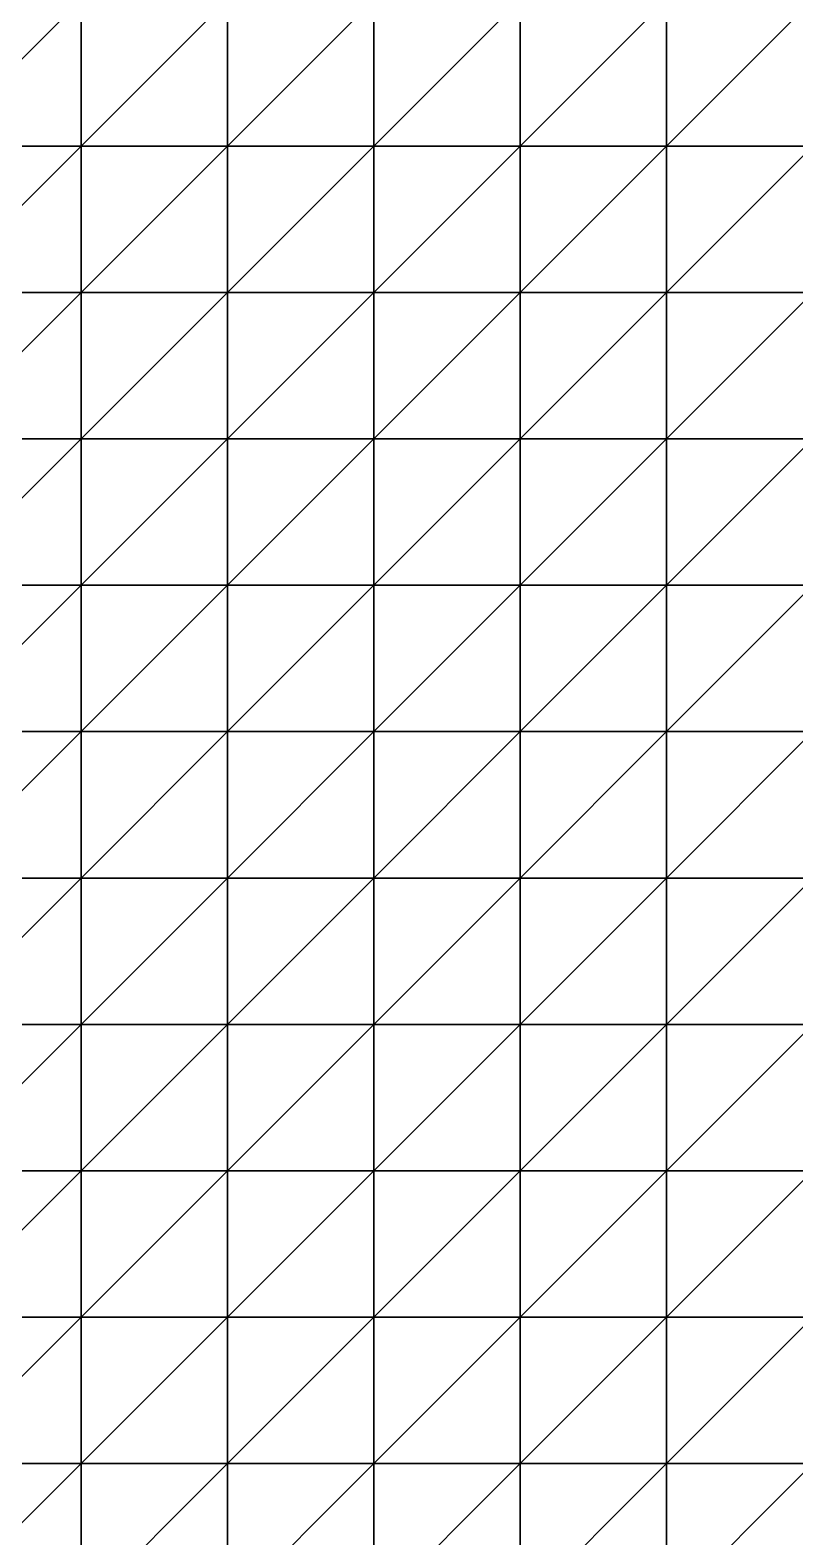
# Model space of a CAD drawing. Extents: x 292020 to 295740, y 4557680 to 4560040.
# Drawn here: x 294713 to 294817.5, y 4558790 to 4558995.8 of the extents above; entities that cross this region are included whole.
import ezdxf

# ---------------------------------------------------------------- set-up
doc = ezdxf.new("R2010")
doc.units = 0
doc.layers.add('RUN201_4_-_RUN201_NODOMAIN5_20X', color=7, linetype='CONTINUOUS')

msp = doc.modelspace()

# ---------------------------------------------------------------- linework, layer by layer
at = {"layer": 'RUN201_4_-_RUN201_NODOMAIN5_20X'}
for points in [[(294700, 4559000, 1780), (294700, 4558980, 1780), (294720, 4559000, 1780)], [(294720, 4559000, 1780), (294700, 4558980, 1780), (294720, 4558980, 1780)], [(294720, 4559000, 1920), (294700, 4558980, 1920), (294700, 4559000, 1920)], [(294720, 4558980, 1920), (294700, 4558980, 1920), (294720, 4559000, 1920)], [(294720, 4559000, 1780), (294720, 4558980, 1780), (294740, 4559000, 1780)], [(294740, 4559000, 1780), (294720, 4558980, 1780), (294740, 4558980, 1780)], [(294740, 4559000, 1920), (294720, 4558980, 1920), (294720, 4559000, 1920)], [(294740, 4558980, 1920), (294720, 4558980, 1920), (294740, 4559000, 1920)], [(294740, 4559000, 1780), (294740, 4558980, 1780), (294760, 4559000, 1780)], [(294760, 4559000, 1780), (294740, 4558980, 1780), (294760, 4558980, 1780)], [(294760, 4559000, 1900), (294740, 4558980, 1900), (294740, 4559000, 1900)], [(294760, 4558980, 1900), (294740, 4558980, 1900), (294760, 4559000, 1900)], [(294740, 4558980, 1900), (294740, 4558980, 1920), (294740, 4559000, 1900)], [(294740, 4559000, 1900), (294740, 4558980, 1920), (294740, 4559000, 1920)], [(294760, 4559000, 1780), (294760, 4558980, 1780), (294780, 4559000, 1780)], [(294780, 4559000, 1780), (294760, 4558980, 1780), (294780, 4558980, 1780)], [(294780, 4559000, 1900), (294760, 4558980, 1900), (294760, 4559000, 1900)], [(294780, 4558980, 1900), (294760, 4558980, 1900), (294780, 4559000, 1900)], [(294780, 4559000, 1780), (294780, 4558980, 1780), (294800, 4559000, 1780)], [(294800, 4559000, 1780), (294780, 4558980, 1780), (294800, 4558980, 1780)], [(294800, 4559000, 1900), (294780, 4558980, 1900), (294780, 4559000, 1900)], [(294800, 4558980, 1900), (294780, 4558980, 1900), (294800, 4559000, 1900)], [(294800, 4559000, 1780), (294800, 4558980, 1780), (294820, 4559000, 1780)], [(294820, 4559000, 1780), (294800, 4558980, 1780), (294820, 4558980, 1780)], [(294820, 4559000, 1900), (294800, 4558980, 1900), (294800, 4559000, 1900)], [(294820, 4558980, 1900), (294800, 4558980, 1900), (294820, 4559000, 1900)], [(294700, 4558980, 1780), (294700, 4558960, 1780), (294720, 4558980, 1780)], [(294720, 4558980, 1780), (294700, 4558960, 1780), (294720, 4558960, 1780)], [(294720, 4558980, 1920), (294700, 4558960, 1920), (294700, 4558980, 1920)], [(294720, 4558960, 1920), (294700, 4558960, 1920), (294720, 4558980, 1920)], [(294720, 4558980, 1780), (294720, 4558960, 1780), (294740, 4558980, 1780)], [(294740, 4558980, 1780), (294720, 4558960, 1780), (294740, 4558960, 1780)], [(294740, 4558980, 1920), (294720, 4558960, 1920), (294720, 4558980, 1920)], [(294740, 4558960, 1920), (294720, 4558960, 1920), (294740, 4558980, 1920)], [(294740, 4558980, 1780), (294740, 4558960, 1780), (294760, 4558980, 1780)], [(294760, 4558980, 1780), (294740, 4558960, 1780), (294760, 4558960, 1780)], [(294760, 4558980, 1920), (294740, 4558960, 1920), (294740, 4558980, 1920)], [(294760, 4558960, 1920), (294740, 4558960, 1920), (294760, 4558980, 1920)], [(294760, 4558980, 1900), (294740, 4558980, 1920), (294740, 4558980, 1900)], [(294760, 4558980, 1920), (294740, 4558980, 1920), (294760, 4558980, 1900)], [(294760, 4558980, 1780), (294760, 4558960, 1780), (294780, 4558980, 1780)], [(294780, 4558980, 1780), (294760, 4558960, 1780), (294780, 4558960, 1780)], [(294780, 4558980, 1900), (294760, 4558960, 1900), (294760, 4558980, 1900)], [(294780, 4558960, 1900), (294760, 4558960, 1900), (294780, 4558980, 1900)], [(294760, 4558960, 1900), (294760, 4558960, 1920), (294760, 4558980, 1900)], [(294760, 4558980, 1900), (294760, 4558960, 1920), (294760, 4558980, 1920)], [(294780, 4558980, 1780), (294780, 4558960, 1780), (294800, 4558980, 1780)], [(294800, 4558980, 1780), (294780, 4558960, 1780), (294800, 4558960, 1780)], [(294800, 4558980, 1900), (294780, 4558960, 1900), (294780, 4558980, 1900)], [(294800, 4558960, 1900), (294780, 4558960, 1900), (294800, 4558980, 1900)], [(294800, 4558980, 1780), (294800, 4558960, 1780), (294820, 4558980, 1780)], [(294820, 4558980, 1780), (294800, 4558960, 1780), (294820, 4558960, 1780)], [(294820, 4558980, 1900), (294800, 4558960, 1900), (294800, 4558980, 1900)], [(294820, 4558960, 1900), (294800, 4558960, 1900), (294820, 4558980, 1900)], [(294700, 4558960, 1780), (294700, 4558940, 1780), (294720, 4558960, 1780)], [(294720, 4558960, 1780), (294700, 4558940, 1780), (294720, 4558940, 1780)], [(294720, 4558960, 1920), (294700, 4558940, 1920), (294700, 4558960, 1920)], [(294720, 4558940, 1920), (294700, 4558940, 1920), (294720, 4558960, 1920)], [(294720, 4558960, 1780), (294720, 4558940, 1780), (294740, 4558960, 1780)], [(294740, 4558960, 1780), (294720, 4558940, 1780), (294740, 4558940, 1780)], [(294740, 4558960, 1920), (294720, 4558940, 1920), (294720, 4558960, 1920)], [(294740, 4558940, 1920), (294720, 4558940, 1920), (294740, 4558960, 1920)], [(294740, 4558960, 1780), (294740, 4558940, 1780), (294760, 4558960, 1780)], [(294760, 4558960, 1780), (294740, 4558940, 1780), (294760, 4558940, 1780)], [(294760, 4558960, 1920), (294740, 4558940, 1920), (294740, 4558960, 1920)], [(294760, 4558940, 1920), (294740, 4558940, 1920), (294760, 4558960, 1920)], [(294760, 4558960, 1780), (294760, 4558940, 1780), (294780, 4558960, 1780)], [(294780, 4558960, 1780), (294760, 4558940, 1780), (294780, 4558940, 1780)], [(294780, 4558960, 1920), (294760, 4558940, 1920), (294760, 4558960, 1920)], [(294780, 4558940, 1920), (294760, 4558940, 1920), (294780, 4558960, 1920)], [(294780, 4558960, 1900), (294760, 4558960, 1920), (294760, 4558960, 1900)], [(294780, 4558960, 1920), (294760, 4558960, 1920), (294780, 4558960, 1900)], [(294780, 4558960, 1780), (294780, 4558940, 1780), (294800, 4558960, 1780)], [(294800, 4558960, 1780), (294780, 4558940, 1780), (294800, 4558940, 1780)], [(294800, 4558960, 1900), (294780, 4558940, 1900), (294780, 4558960, 1900)], [(294800, 4558940, 1900), (294780, 4558940, 1900), (294800, 4558960, 1900)], [(294780, 4558940, 1900), (294780, 4558940, 1920), (294780, 4558960, 1900)], [(294780, 4558960, 1900), (294780, 4558940, 1920), (294780, 4558960, 1920)], [(294800, 4558960, 1780), (294800, 4558940, 1780), (294820, 4558960, 1780)], [(294820, 4558960, 1780), (294800, 4558940, 1780), (294820, 4558940, 1780)], [(294820, 4558960, 1900), (294800, 4558940, 1900), (294800, 4558960, 1900)], [(294820, 4558940, 1900), (294800, 4558940, 1900), (294820, 4558960, 1900)], [(294700, 4558940, 1780), (294700, 4558940, 1800), (294720, 4558940, 1780)], [(294720, 4558940, 1780), (294700, 4558940, 1800), (294720, 4558940, 1800)], [(294700, 4558940, 1800), (294700, 4558920, 1800), (294720, 4558940, 1800)], [(294720, 4558940, 1800), (294700, 4558920, 1800), (294720, 4558920, 1800)], [(294720, 4558940, 1920), (294700, 4558920, 1920), (294700, 4558940, 1920)], [(294720, 4558920, 1920), (294700, 4558920, 1920), (294720, 4558940, 1920)], [(294720, 4558940, 1780), (294720, 4558920, 1780), (294740, 4558940, 1780)], [(294740, 4558940, 1780), (294720, 4558920, 1780), (294740, 4558920, 1780)], [(294720, 4558940, 1780), (294720, 4558920, 1800), (294720, 4558920, 1780)], [(294720, 4558940, 1800), (294720, 4558920, 1800), (294720, 4558940, 1780)], [(294740, 4558940, 1920), (294720, 4558920, 1920), (294720, 4558940, 1920)], [(294740, 4558920, 1920), (294720, 4558920, 1920), (294740, 4558940, 1920)], [(294740, 4558940, 1780), (294740, 4558920, 1780), (294760, 4558940, 1780)], [(294760, 4558940, 1780), (294740, 4558920, 1780), (294760, 4558920, 1780)], [(294760, 4558940, 1920), (294740, 4558920, 1920), (294740, 4558940, 1920)], [(294760, 4558920, 1920), (294740, 4558920, 1920), (294760, 4558940, 1920)], [(294760, 4558940, 1780), (294760, 4558920, 1780), (294780, 4558940, 1780)], [(294780, 4558940, 1780), (294760, 4558920, 1780), (294780, 4558920, 1780)], [(294780, 4558940, 1920), (294760, 4558920, 1920), (294760, 4558940, 1920)], [(294780, 4558920, 1920), (294760, 4558920, 1920), (294780, 4558940, 1920)], [(294780, 4558940, 1780), (294780, 4558920, 1780), (294800, 4558940, 1780)], [(294800, 4558940, 1780), (294780, 4558920, 1780), (294800, 4558920, 1780)], [(294800, 4558940, 1900), (294780, 4558920, 1900), (294780, 4558940, 1900)], [(294800, 4558920, 1900), (294780, 4558920, 1900), (294800, 4558940, 1900)], [(294780, 4558920, 1900), (294780, 4558920, 1920), (294780, 4558940, 1900)], [(294780, 4558940, 1900), (294780, 4558920, 1920), (294780, 4558940, 1920)], [(294800, 4558940, 1780), (294800, 4558920, 1780), (294820, 4558940, 1780)], [(294820, 4558940, 1780), (294800, 4558920, 1780), (294820, 4558920, 1780)], [(294820, 4558940, 1900), (294800, 4558920, 1900), (294800, 4558940, 1900)], [(294820, 4558920, 1900), (294800, 4558920, 1900), (294820, 4558940, 1900)], [(294700, 4558920, 1800), (294700, 4558900, 1800), (294720, 4558920, 1800)], [(294720, 4558920, 1800), (294700, 4558900, 1800), (294720, 4558900, 1800)], [(294720, 4558920, 1940), (294700, 4558900, 1940), (294700, 4558920, 1940)], [(294720, 4558900, 1940), (294700, 4558900, 1940), (294720, 4558920, 1940)], [(294720, 4558920, 1920), (294700, 4558920, 1940), (294700, 4558920, 1920)], [(294720, 4558920, 1940), (294700, 4558920, 1940), (294720, 4558920, 1920)], [(294720, 4558920, 1780), (294720, 4558920, 1800), (294740, 4558920, 1780)], [(294740, 4558920, 1780), (294720, 4558920, 1800), (294740, 4558920, 1800)], [(294720, 4558920, 1800), (294720, 4558900, 1800), (294740, 4558920, 1800)], [(294740, 4558920, 1800), (294720, 4558900, 1800), (294740, 4558900, 1800)], [(294740, 4558920, 1920), (294720, 4558900, 1920), (294720, 4558920, 1920)], [(294740, 4558900, 1920), (294720, 4558900, 1920), (294740, 4558920, 1920)], [(294720, 4558900, 1920), (294720, 4558900, 1940), (294720, 4558920, 1920)], [(294720, 4558920, 1920), (294720, 4558900, 1940), (294720, 4558920, 1940)], [(294740, 4558920, 1780), (294740, 4558900, 1780), (294760, 4558920, 1780)], [(294760, 4558920, 1780), (294740, 4558900, 1780), (294760, 4558900, 1780)], [(294740, 4558920, 1780), (294740, 4558900, 1800), (294740, 4558900, 1780)], [(294740, 4558920, 1800), (294740, 4558900, 1800), (294740, 4558920, 1780)], [(294760, 4558920, 1920), (294740, 4558900, 1920), (294740, 4558920, 1920)], [(294760, 4558900, 1920), (294740, 4558900, 1920), (294760, 4558920, 1920)], [(294760, 4558920, 1780), (294760, 4558900, 1780), (294780, 4558920, 1780)], [(294780, 4558920, 1780), (294760, 4558900, 1780), (294780, 4558900, 1780)], [(294780, 4558920, 1920), (294760, 4558900, 1920), (294760, 4558920, 1920)], [(294780, 4558900, 1920), (294760, 4558900, 1920), (294780, 4558920, 1920)], [(294780, 4558920, 1780), (294780, 4558900, 1780), (294800, 4558920, 1780)], [(294800, 4558920, 1780), (294780, 4558900, 1780), (294800, 4558900, 1780)], [(294800, 4558920, 1920), (294780, 4558900, 1920), (294780, 4558920, 1920)], [(294800, 4558900, 1920), (294780, 4558900, 1920), (294800, 4558920, 1920)], [(294800, 4558920, 1900), (294780, 4558920, 1920), (294780, 4558920, 1900)], [(294800, 4558920, 1920), (294780, 4558920, 1920), (294800, 4558920, 1900)], [(294800, 4558920, 1780), (294800, 4558900, 1780), (294820, 4558920, 1780)], [(294820, 4558920, 1780), (294800, 4558900, 1780), (294820, 4558900, 1780)], [(294820, 4558920, 1900), (294800, 4558900, 1900), (294800, 4558920, 1900)], [(294820, 4558900, 1900), (294800, 4558900, 1900), (294820, 4558920, 1900)], [(294800, 4558900, 1900), (294800, 4558900, 1920), (294800, 4558920, 1900)], [(294800, 4558920, 1900), (294800, 4558900, 1920), (294800, 4558920, 1920)], [(294700, 4558900, 1800), (294700, 4558880, 1800), (294720, 4558900, 1800)], [(294720, 4558900, 1800), (294700, 4558880, 1800), (294720, 4558880, 1800)], [(294720, 4558900, 1940), (294700, 4558880, 1940), (294700, 4558900, 1940)], [(294720, 4558880, 1940), (294700, 4558880, 1940), (294720, 4558900, 1940)], [(294720, 4558880, 1800), (294720, 4558880, 1820), (294720, 4558900, 1800)], [(294720, 4558900, 1800), (294720, 4558880, 1820), (294720, 4558900, 1820)], [(294720, 4558900, 1800), (294720, 4558900, 1820), (294740, 4558900, 1800)], [(294740, 4558900, 1800), (294720, 4558900, 1820), (294740, 4558900, 1820)], [(294720, 4558900, 1820), (294720, 4558880, 1820), (294740, 4558900, 1820)], [(294740, 4558900, 1820), (294720, 4558880, 1820), (294740, 4558880, 1820)], [(294740, 4558900, 1920), (294720, 4558880, 1920), (294720, 4558900, 1920)], [(294740, 4558880, 1920), (294720, 4558880, 1920), (294740, 4558900, 1920)], [(294720, 4558880, 1920), (294720, 4558880, 1940), (294720, 4558900, 1920)], [(294720, 4558900, 1920), (294720, 4558880, 1940), (294720, 4558900, 1940)], [(294740, 4558900, 1780), (294740, 4558900, 1800), (294760, 4558900, 1780)], [(294760, 4558900, 1780), (294740, 4558900, 1800), (294760, 4558900, 1800)], [(294740, 4558900, 1800), (294740, 4558880, 1800), (294760, 4558900, 1800)], [(294760, 4558900, 1800), (294740, 4558880, 1800), (294760, 4558880, 1800)], [(294740, 4558900, 1800), (294740, 4558880, 1820), (294740, 4558880, 1800)], [(294740, 4558900, 1820), (294740, 4558880, 1820), (294740, 4558900, 1800)], [(294760, 4558900, 1920), (294740, 4558880, 1920), (294740, 4558900, 1920)], [(294760, 4558880, 1920), (294740, 4558880, 1920), (294760, 4558900, 1920)], [(294760, 4558900, 1780), (294760, 4558900, 1800), (294780, 4558900, 1780)], [(294780, 4558900, 1780), (294760, 4558900, 1800), (294780, 4558900, 1800)], [(294760, 4558900, 1800), (294760, 4558880, 1800), (294780, 4558900, 1800)], [(294780, 4558900, 1800), (294760, 4558880, 1800), (294780, 4558880, 1800)], [(294780, 4558900, 1920), (294760, 4558880, 1920), (294760, 4558900, 1920)], [(294780, 4558880, 1920), (294760, 4558880, 1920), (294780, 4558900, 1920)], [(294780, 4558900, 1780), (294780, 4558880, 1780), (294800, 4558900, 1780)], [(294800, 4558900, 1780), (294780, 4558880, 1780), (294800, 4558880, 1780)], [(294780, 4558900, 1780), (294780, 4558880, 1800), (294780, 4558880, 1780)], [(294780, 4558900, 1800), (294780, 4558880, 1800), (294780, 4558900, 1780)], [(294800, 4558900, 1920), (294780, 4558880, 1920), (294780, 4558900, 1920)], [(294800, 4558880, 1920), (294780, 4558880, 1920), (294800, 4558900, 1920)], [(294800, 4558880, 1780), (294800, 4558880, 1800), (294800, 4558900, 1780)], [(294800, 4558900, 1780), (294800, 4558880, 1800), (294800, 4558900, 1800)], [(294800, 4558900, 1780), (294800, 4558900, 1800), (294820, 4558900, 1780)], [(294820, 4558900, 1780), (294800, 4558900, 1800), (294820, 4558900, 1800)], [(294800, 4558900, 1800), (294800, 4558880, 1800), (294820, 4558900, 1800)], [(294820, 4558900, 1800), (294800, 4558880, 1800), (294820, 4558880, 1800)], [(294820, 4558900, 1920), (294800, 4558880, 1920), (294800, 4558900, 1920)], [(294820, 4558880, 1920), (294800, 4558880, 1920), (294820, 4558900, 1920)], [(294820, 4558900, 1900), (294800, 4558900, 1920), (294800, 4558900, 1900)], [(294820, 4558900, 1920), (294800, 4558900, 1920), (294820, 4558900, 1900)], [(294700, 4558880, 1800), (294700, 4558880, 1820), (294720, 4558880, 1800)], [(294720, 4558880, 1800), (294700, 4558880, 1820), (294720, 4558880, 1820)], [(294700, 4558880, 1820), (294700, 4558860, 1820), (294720, 4558880, 1820)], [(294720, 4558880, 1820), (294700, 4558860, 1820), (294720, 4558860, 1820)], [(294720, 4558880, 1940), (294700, 4558860, 1940), (294700, 4558880, 1940)], [(294720, 4558860, 1940), (294700, 4558860, 1940), (294720, 4558880, 1940)], [(294720, 4558860, 1820), (294720, 4558860, 1840), (294720, 4558880, 1820)], [(294720, 4558880, 1820), (294720, 4558860, 1840), (294720, 4558880, 1840)], [(294720, 4558880, 1820), (294720, 4558880, 1840), (294740, 4558880, 1820)], [(294740, 4558880, 1820), (294720, 4558880, 1840), (294740, 4558880, 1840)], [(294720, 4558880, 1840), (294720, 4558860, 1840), (294740, 4558880, 1840)], [(294740, 4558880, 1840), (294720, 4558860, 1840), (294740, 4558860, 1840)], [(294740, 4558880, 1940), (294720, 4558860, 1940), (294720, 4558880, 1940)], [(294740, 4558860, 1940), (294720, 4558860, 1940), (294740, 4558880, 1940)], [(294740, 4558880, 1920), (294720, 4558880, 1940), (294720, 4558880, 1920)], [(294740, 4558880, 1940), (294720, 4558880, 1940), (294740, 4558880, 1920)], [(294740, 4558880, 1800), (294740, 4558880, 1820), (294760, 4558880, 1800)], [(294760, 4558880, 1800), (294740, 4558880, 1820), (294760, 4558880, 1820)], [(294740, 4558880, 1820), (294740, 4558860, 1820), (294760, 4558880, 1820)], [(294760, 4558880, 1820), (294740, 4558860, 1820), (294760, 4558860, 1820)], [(294740, 4558880, 1820), (294740, 4558860, 1840), (294740, 4558860, 1820)], [(294740, 4558880, 1840), (294740, 4558860, 1840), (294740, 4558880, 1820)], [(294760, 4558880, 1920), (294740, 4558860, 1920), (294740, 4558880, 1920)], [(294760, 4558860, 1920), (294740, 4558860, 1920), (294760, 4558880, 1920)], [(294740, 4558860, 1920), (294740, 4558860, 1940), (294740, 4558880, 1920)], [(294740, 4558880, 1920), (294740, 4558860, 1940), (294740, 4558880, 1940)], [(294760, 4558880, 1800), (294760, 4558880, 1820), (294780, 4558880, 1800)], [(294780, 4558880, 1800), (294760, 4558880, 1820), (294780, 4558880, 1820)], [(294760, 4558880, 1820), (294760, 4558860, 1820), (294780, 4558880, 1820)], [(294780, 4558880, 1820), (294760, 4558860, 1820), (294780, 4558860, 1820)], [(294780, 4558880, 1920), (294760, 4558860, 1920), (294760, 4558880, 1920)], [(294780, 4558860, 1920), (294760, 4558860, 1920), (294780, 4558880, 1920)], [(294780, 4558880, 1780), (294780, 4558880, 1800), (294800, 4558880, 1780)], [(294800, 4558880, 1780), (294780, 4558880, 1800), (294800, 4558880, 1800)], [(294780, 4558880, 1800), (294780, 4558860, 1800), (294800, 4558880, 1800)], [(294800, 4558880, 1800), (294780, 4558860, 1800), (294800, 4558860, 1800)], [(294780, 4558880, 1800), (294780, 4558860, 1820), (294780, 4558860, 1800)], [(294780, 4558880, 1820), (294780, 4558860, 1820), (294780, 4558880, 1800)], [(294800, 4558880, 1920), (294780, 4558860, 1920), (294780, 4558880, 1920)], [(294800, 4558860, 1920), (294780, 4558860, 1920), (294800, 4558880, 1920)], [(294800, 4558860, 1800), (294800, 4558860, 1820), (294800, 4558880, 1800)], [(294800, 4558880, 1800), (294800, 4558860, 1820), (294800, 4558880, 1820)], [(294800, 4558880, 1800), (294800, 4558880, 1820), (294820, 4558880, 1800)], [(294820, 4558880, 1800), (294800, 4558880, 1820), (294820, 4558880, 1820)], [(294800, 4558880, 1820), (294800, 4558860, 1820), (294820, 4558880, 1820)], [(294820, 4558880, 1820), (294800, 4558860, 1820), (294820, 4558860, 1820)], [(294820, 4558880, 1920), (294800, 4558860, 1920), (294800, 4558880, 1920)], [(294820, 4558860, 1920), (294800, 4558860, 1920), (294820, 4558880, 1920)], [(294700, 4558860, 1820), (294700, 4558860, 1840), (294720, 4558860, 1820)], [(294720, 4558860, 1820), (294700, 4558860, 1840), (294720, 4558860, 1840)], [(294700, 4558860, 1840), (294700, 4558840, 1840), (294720, 4558860, 1840)], [(294720, 4558860, 1840), (294700, 4558840, 1840), (294720, 4558840, 1840)], [(294720, 4558860, 1940), (294700, 4558840, 1940), (294700, 4558860, 1940)], [(294720, 4558840, 1940), (294700, 4558840, 1940), (294720, 4558860, 1940)], [(294720, 4558840, 1840), (294720, 4558840, 1860), (294720, 4558860, 1840)], [(294720, 4558860, 1840), (294720, 4558840, 1860), (294720, 4558860, 1860)], [(294720, 4558860, 1840), (294720, 4558860, 1860), (294740, 4558860, 1840)], [(294740, 4558860, 1840), (294720, 4558860, 1860), (294740, 4558860, 1860)], [(294720, 4558860, 1860), (294720, 4558840, 1860), (294740, 4558860, 1860)], [(294740, 4558860, 1860), (294720, 4558840, 1860), (294740, 4558840, 1860)], [(294740, 4558860, 1940), (294720, 4558840, 1940), (294720, 4558860, 1940)], [(294740, 4558840, 1940), (294720, 4558840, 1940), (294740, 4558860, 1940)], [(294740, 4558860, 1820), (294740, 4558860, 1840), (294760, 4558860, 1820)], [(294760, 4558860, 1820), (294740, 4558860, 1840), (294760, 4558860, 1840)], [(294740, 4558860, 1840), (294740, 4558840, 1840), (294760, 4558860, 1840)], [(294760, 4558860, 1840), (294740, 4558840, 1840), (294760, 4558840, 1840)], [(294740, 4558860, 1840), (294740, 4558840, 1860), (294740, 4558840, 1840)], [(294740, 4558860, 1860), (294740, 4558840, 1860), (294740, 4558860, 1840)], [(294760, 4558860, 1940), (294740, 4558840, 1940), (294740, 4558860, 1940)], [(294760, 4558840, 1940), (294740, 4558840, 1940), (294760, 4558860, 1940)], [(294760, 4558860, 1920), (294740, 4558860, 1940), (294740, 4558860, 1920)], [(294760, 4558860, 1940), (294740, 4558860, 1940), (294760, 4558860, 1920)], [(294760, 4558860, 1820), (294760, 4558860, 1840), (294780, 4558860, 1820)], [(294780, 4558860, 1820), (294760, 4558860, 1840), (294780, 4558860, 1840)], [(294760, 4558860, 1840), (294760, 4558840, 1840), (294780, 4558860, 1840)], [(294780, 4558860, 1840), (294760, 4558840, 1840), (294780, 4558840, 1840)], [(294780, 4558860, 1920), (294760, 4558840, 1920), (294760, 4558860, 1920)], [(294780, 4558840, 1920), (294760, 4558840, 1920), (294780, 4558860, 1920)], [(294760, 4558840, 1920), (294760, 4558840, 1940), (294760, 4558860, 1920)], [(294760, 4558860, 1920), (294760, 4558840, 1940), (294760, 4558860, 1940)], [(294780, 4558860, 1800), (294780, 4558860, 1820), (294800, 4558860, 1800)], [(294800, 4558860, 1800), (294780, 4558860, 1820), (294800, 4558860, 1820)], [(294780, 4558860, 1820), (294780, 4558840, 1820), (294800, 4558860, 1820)], [(294800, 4558860, 1820), (294780, 4558840, 1820), (294800, 4558840, 1820)], [(294780, 4558860, 1820), (294780, 4558840, 1840), (294780, 4558840, 1820)], [(294780, 4558860, 1840), (294780, 4558840, 1840), (294780, 4558860, 1820)], [(294800, 4558860, 1920), (294780, 4558840, 1920), (294780, 4558860, 1920)], [(294800, 4558840, 1920), (294780, 4558840, 1920), (294800, 4558860, 1920)], [(294800, 4558840, 1820), (294800, 4558840, 1840), (294800, 4558860, 1820)], [(294800, 4558860, 1820), (294800, 4558840, 1840), (294800, 4558860, 1840)], [(294800, 4558860, 1820), (294800, 4558860, 1840), (294820, 4558860, 1820)], [(294820, 4558860, 1820), (294800, 4558860, 1840), (294820, 4558860, 1840)], [(294800, 4558860, 1840), (294800, 4558840, 1840), (294820, 4558860, 1840)], [(294820, 4558860, 1840), (294800, 4558840, 1840), (294820, 4558840, 1840)], [(294820, 4558860, 1920), (294800, 4558840, 1920), (294800, 4558860, 1920)], [(294820, 4558840, 1920), (294800, 4558840, 1920), (294820, 4558860, 1920)], [(294700, 4558840, 1840), (294700, 4558820, 1840), (294720, 4558840, 1840)], [(294720, 4558840, 1840), (294700, 4558820, 1840), (294720, 4558820, 1840)], [(294720, 4558840, 1940), (294700, 4558820, 1940), (294700, 4558840, 1940)], [(294720, 4558820, 1940), (294700, 4558820, 1940), (294720, 4558840, 1940)], [(294720, 4558840, 1840), (294720, 4558820, 1840), (294740, 4558840, 1840)], [(294740, 4558840, 1840), (294720, 4558820, 1840), (294740, 4558820, 1840)], [(294740, 4558840, 1840), (294720, 4558840, 1860), (294720, 4558840, 1840)], [(294740, 4558840, 1860), (294720, 4558840, 1860), (294740, 4558840, 1840)], [(294740, 4558840, 1940), (294720, 4558820, 1940), (294720, 4558840, 1940)], [(294740, 4558820, 1940), (294720, 4558820, 1940), (294740, 4558840, 1940)], [(294740, 4558840, 1840), (294740, 4558820, 1840), (294760, 4558840, 1840)], [(294760, 4558840, 1840), (294740, 4558820, 1840), (294760, 4558820, 1840)], [(294760, 4558840, 1940), (294740, 4558820, 1940), (294740, 4558840, 1940)], [(294760, 4558820, 1940), (294740, 4558820, 1940), (294760, 4558840, 1940)], [(294760, 4558840, 1840), (294760, 4558820, 1840), (294780, 4558840, 1840)], [(294780, 4558840, 1840), (294760, 4558820, 1840), (294780, 4558820, 1840)], [(294780, 4558840, 1940), (294760, 4558820, 1940), (294760, 4558840, 1940)], [(294780, 4558820, 1940), (294760, 4558820, 1940), (294780, 4558840, 1940)], [(294780, 4558840, 1920), (294760, 4558840, 1940), (294760, 4558840, 1920)], [(294780, 4558840, 1940), (294760, 4558840, 1940), (294780, 4558840, 1920)], [(294780, 4558840, 1820), (294780, 4558840, 1840), (294800, 4558840, 1820)], [(294800, 4558840, 1820), (294780, 4558840, 1840), (294800, 4558840, 1840)], [(294780, 4558840, 1840), (294780, 4558820, 1840), (294800, 4558840, 1840)], [(294800, 4558840, 1840), (294780, 4558820, 1840), (294800, 4558820, 1840)], [(294800, 4558840, 1920), (294780, 4558820, 1920), (294780, 4558840, 1920)], [(294800, 4558820, 1920), (294780, 4558820, 1920), (294800, 4558840, 1920)], [(294780, 4558820, 1920), (294780, 4558820, 1940), (294780, 4558840, 1920)], [(294780, 4558840, 1920), (294780, 4558820, 1940), (294780, 4558840, 1940)], [(294800, 4558840, 1840), (294800, 4558820, 1840), (294820, 4558840, 1840)], [(294820, 4558840, 1840), (294800, 4558820, 1840), (294820, 4558820, 1840)], [(294820, 4558840, 1920), (294800, 4558820, 1920), (294800, 4558840, 1920)], [(294820, 4558820, 1920), (294800, 4558820, 1920), (294820, 4558840, 1920)], [(294700, 4558820, 1840), (294700, 4558800, 1840), (294720, 4558820, 1840)], [(294720, 4558820, 1840), (294700, 4558800, 1840), (294720, 4558800, 1840)], [(294720, 4558820, 1940), (294700, 4558800, 1940), (294700, 4558820, 1940)], [(294720, 4558800, 1940), (294700, 4558800, 1940), (294720, 4558820, 1940)], [(294720, 4558820, 1820), (294720, 4558800, 1820), (294740, 4558820, 1820)], [(294740, 4558820, 1820), (294720, 4558800, 1820), (294740, 4558800, 1820)], [(294740, 4558820, 1820), (294720, 4558820, 1840), (294720, 4558820, 1820)], [(294740, 4558820, 1840), (294720, 4558820, 1840), (294740, 4558820, 1820)], [(294720, 4558820, 1820), (294720, 4558800, 1840), (294720, 4558800, 1820)], [(294720, 4558820, 1840), (294720, 4558800, 1840), (294720, 4558820, 1820)], [(294740, 4558820, 1940), (294720, 4558800, 1940), (294720, 4558820, 1940)], [(294740, 4558800, 1940), (294720, 4558800, 1940), (294740, 4558820, 1940)], [(294740, 4558820, 1820), (294740, 4558800, 1820), (294760, 4558820, 1820)], [(294760, 4558820, 1820), (294740, 4558800, 1820), (294760, 4558800, 1820)], [(294760, 4558820, 1820), (294740, 4558820, 1840), (294740, 4558820, 1820)], [(294760, 4558820, 1840), (294740, 4558820, 1840), (294760, 4558820, 1820)], [(294760, 4558820, 1940), (294740, 4558800, 1940), (294740, 4558820, 1940)], [(294760, 4558800, 1940), (294740, 4558800, 1940), (294760, 4558820, 1940)], [(294760, 4558820, 1820), (294760, 4558800, 1820), (294780, 4558820, 1820)], [(294780, 4558820, 1820), (294760, 4558800, 1820), (294780, 4558800, 1820)], [(294780, 4558820, 1820), (294760, 4558820, 1840), (294760, 4558820, 1820)], [(294780, 4558820, 1840), (294760, 4558820, 1840), (294780, 4558820, 1820)], [(294780, 4558820, 1940), (294760, 4558800, 1940), (294760, 4558820, 1940)], [(294780, 4558800, 1940), (294760, 4558800, 1940), (294780, 4558820, 1940)], [(294780, 4558820, 1820), (294780, 4558800, 1820), (294800, 4558820, 1820)], [(294800, 4558820, 1820), (294780, 4558800, 1820), (294800, 4558800, 1820)], [(294800, 4558820, 1820), (294780, 4558820, 1840), (294780, 4558820, 1820)], [(294800, 4558820, 1840), (294780, 4558820, 1840), (294800, 4558820, 1820)], [(294800, 4558820, 1940), (294780, 4558800, 1940), (294780, 4558820, 1940)], [(294800, 4558800, 1940), (294780, 4558800, 1940), (294800, 4558820, 1940)], [(294800, 4558820, 1920), (294780, 4558820, 1940), (294780, 4558820, 1920)], [(294800, 4558820, 1940), (294780, 4558820, 1940), (294800, 4558820, 1920)], [(294800, 4558820, 1820), (294800, 4558800, 1820), (294820, 4558820, 1820)], [(294820, 4558820, 1820), (294800, 4558800, 1820), (294820, 4558800, 1820)], [(294820, 4558820, 1820), (294800, 4558820, 1840), (294800, 4558820, 1820)], [(294820, 4558820, 1840), (294800, 4558820, 1840), (294820, 4558820, 1820)], [(294820, 4558820, 1920), (294800, 4558800, 1920), (294800, 4558820, 1920)], [(294820, 4558800, 1920), (294800, 4558800, 1920), (294820, 4558820, 1920)], [(294800, 4558800, 1920), (294800, 4558800, 1940), (294800, 4558820, 1920)], [(294800, 4558820, 1920), (294800, 4558800, 1940), (294800, 4558820, 1940)], [(294700, 4558800, 1820), (294700, 4558780, 1820), (294720, 4558800, 1820)], [(294720, 4558800, 1820), (294700, 4558780, 1820), (294720, 4558780, 1820)], [(294720, 4558800, 1820), (294700, 4558800, 1840), (294700, 4558800, 1820)], [(294720, 4558800, 1840), (294700, 4558800, 1840), (294720, 4558800, 1820)], [(294720, 4558800, 1940), (294700, 4558780, 1940), (294700, 4558800, 1940)], [(294720, 4558780, 1940), (294700, 4558780, 1940), (294720, 4558800, 1940)], [(294720, 4558800, 1820), (294720, 4558780, 1820), (294740, 4558800, 1820)], [(294740, 4558800, 1820), (294720, 4558780, 1820), (294740, 4558780, 1820)], [(294740, 4558800, 1940), (294720, 4558780, 1940), (294720, 4558800, 1940)], [(294740, 4558780, 1940), (294720, 4558780, 1940), (294740, 4558800, 1940)], [(294740, 4558800, 1820), (294740, 4558780, 1820), (294760, 4558800, 1820)], [(294760, 4558800, 1820), (294740, 4558780, 1820), (294760, 4558780, 1820)], [(294760, 4558800, 1940), (294740, 4558780, 1940), (294740, 4558800, 1940)], [(294760, 4558780, 1940), (294740, 4558780, 1940), (294760, 4558800, 1940)], [(294760, 4558800, 1820), (294760, 4558780, 1820), (294780, 4558800, 1820)], [(294780, 4558800, 1820), (294760, 4558780, 1820), (294780, 4558780, 1820)], [(294780, 4558800, 1940), (294760, 4558780, 1940), (294760, 4558800, 1940)], [(294780, 4558780, 1940), (294760, 4558780, 1940), (294780, 4558800, 1940)], [(294780, 4558800, 1820), (294780, 4558780, 1820), (294800, 4558800, 1820)], [(294800, 4558800, 1820), (294780, 4558780, 1820), (294800, 4558780, 1820)], [(294800, 4558800, 1940), (294780, 4558780, 1940), (294780, 4558800, 1940)], [(294800, 4558780, 1940), (294780, 4558780, 1940), (294800, 4558800, 1940)], [(294800, 4558800, 1820), (294800, 4558780, 1820), (294820, 4558800, 1820)], [(294820, 4558800, 1820), (294800, 4558780, 1820), (294820, 4558780, 1820)], [(294820, 4558800, 1920), (294800, 4558780, 1920), (294800, 4558800, 1920)], [(294820, 4558780, 1920), (294800, 4558780, 1920), (294820, 4558800, 1920)], [(294800, 4558780, 1920), (294800, 4558780, 1940), (294800, 4558800, 1920)], [(294800, 4558800, 1920), (294800, 4558780, 1940), (294800, 4558800, 1940)]]:
    msp.add_3dface(points, dxfattribs=at)

doc.saveas('drawing.dxf')
